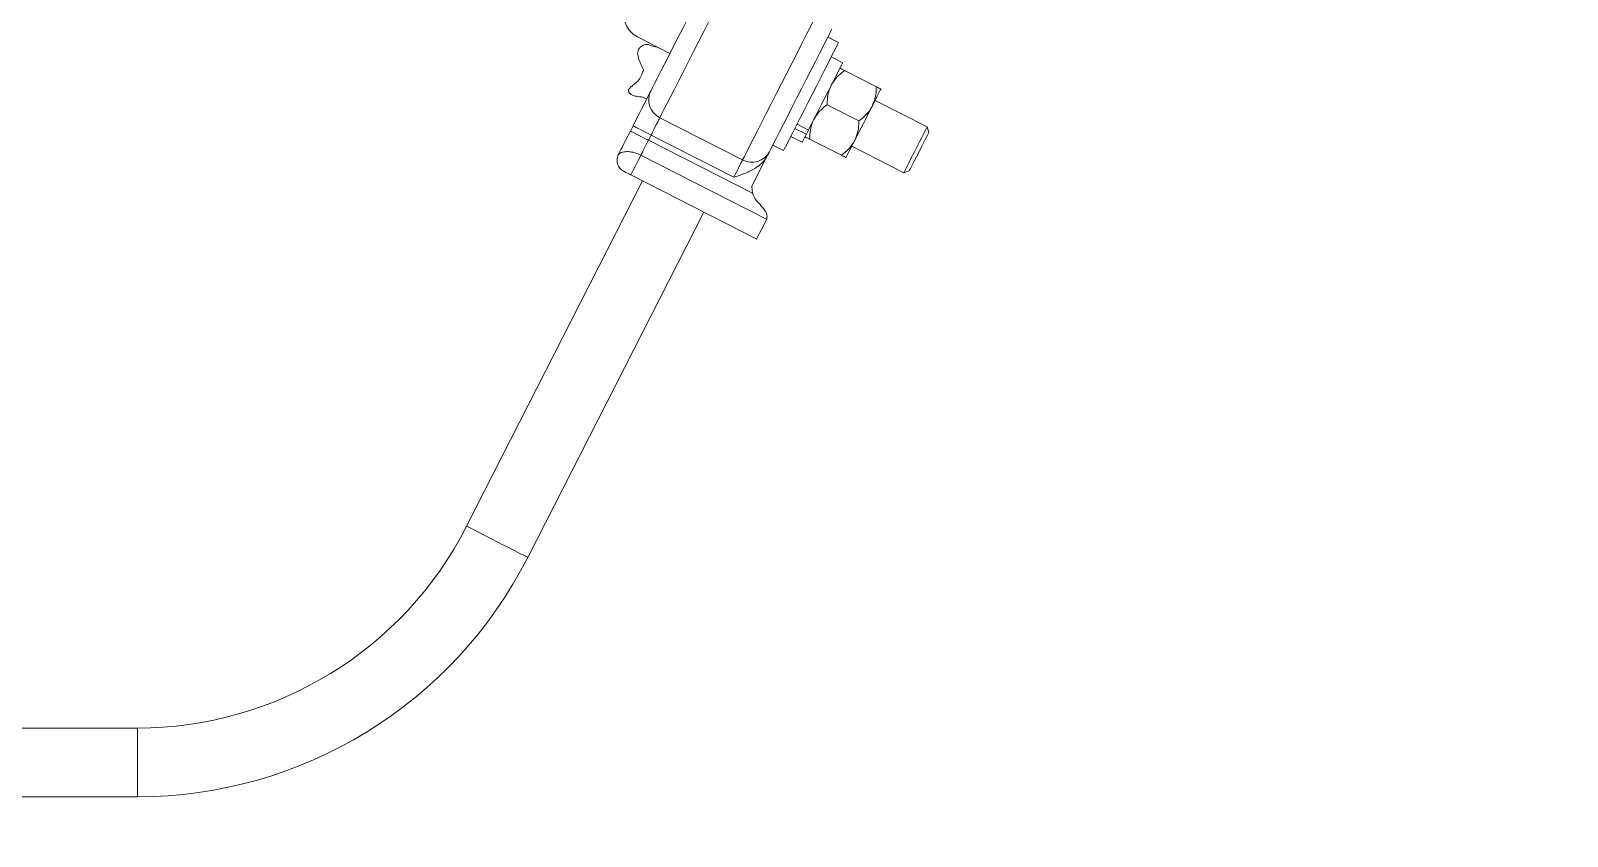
# Model space of a CAD drawing. Header units: millimetres. Extents: x 1587714 to 3094800, y -694377 to -413614.
# Drawn here: x 2058592.1 to 2058972.6, y -550181.1 to -549981.8 of the extents above; entities that cross this region are included whole.
import ezdxf

# ---------------------------------------------------------------- set-up
doc = ezdxf.new("R2010")
doc.units = ezdxf.units.MM
doc.layers.add('M0_EQUIPOS', color=7, linetype='Continuous')

# ---------------------------------------------------------------- blocks, each defined once
blk = doc.blocks.new('poste doble terminal TM1')
at = {"layer": 'M0_EQUIPOS', "linetype": 'Continuous', "lineweight": 15}
for p, q in [((1404.41, 8760.9), (1401.74, 8762.26)), ((1405.44, 8755.93), (1402.61, 8757.37)), ((1405.88, 8754.01), (1413.76, 8749.99)), ((1355.96, 8747.43), (1356.91, 8746.95)), ((1426.32, 8740.03), (1413.45, 8746.59)), ((1401.56, 8745.52), (1409.44, 8741.51)), ((1352.88, 8739.03), (1353.52, 8740.3)), ((1360.16, 8742.31), (1380.64, 8731.88)), ((1396.43, 8738.25), (1393.6, 8739.69)), ((1396.95, 8739.27), (1394.12, 8740.71)), ((1396.95, 8739.27), (1396.43, 8738.25)), ((1426.76, 8738.68), (1426.32, 8740.03)), ((1357.97, 8738.03), (1357.33, 8736.76)), ((1357.33, 8736.76), (1383.13, 8723.62)), ((1357.97, 8738.03), (1378.46, 8727.59)), ((1388.12, 8735.53), (1390.79, 8734.17)), ((1392.59, 8737.7), (1395.42, 8736.26)), ((1397.23, 8737.03), (1405.11, 8733.02)), ((1407.68, 8735.27), (1420.56, 8728.71)), ((1355.45, 8733.08), (1386.59, 8717.21)), ((1386.84, 8733.04), (1382.96, 8725.41)), ((1384.14, 8712.31), (1352.96, 8728.19)), ((1420.56, 8728.71), (1421.9, 8729.15)), ((1382.96, 8725.41), (1382.95, 8725.3)), ((1383.13, 8723.62), (1382.95, 8725.3)), ((1386.59, 8717.21), (1386.41, 8716.76))]:
    blk.add_line(p, q, dxfattribs=at)
at = {"layer": 'M0_EQUIPOS', "color": 20, "linetype": 'Continuous', "lineweight": 15}
for p, q in [((1355.87, 8726.71), (1312.32, 8641.25)), ((1327.47, 8633.53), (1371.01, 8718.99)), ((1230.79, 8591.29), (-888.16, 8591.29)), ((1230.79, 8591.29), (1230.79, 8574.29)), ((-888.16, 8574.29), (1230.79, 8574.29))]:
    blk.add_line(p, q, dxfattribs=at)
at = {"layer": 'M0_EQUIPOS', "linetype": 'Continuous', "lineweight": 15, "flags": 128}
for points in [[(1380.02, 8781.3), (1379.7, 8780.68), (1379.23, 8779.74), (1378.6, 8778.51), (1377.83, 8777), (1376.94, 8775.24), (1375.93, 8773.26), (1374.82, 8771.09), (1373.64, 8768.77), (1372.39, 8766.32), (1371.11, 8763.81), (1369.81, 8761.25), (1368.51, 8758.7), (1367.23, 8756.2), (1366, 8753.78), (1364.84, 8751.49), (1363.75, 8749.37), (1362.77, 8747.45), (1361.91, 8745.75), (1361.18, 8744.32), (1360.59, 8743.17), (1360.16, 8742.31)], [(1357.89, 8748.87), (1358.29, 8749.67), (1358.86, 8750.78), (1359.57, 8752.18), (1360.42, 8753.84), (1361.38, 8755.72), (1362.43, 8757.79), (1363.55, 8759.99), (1364.72, 8762.27), (1365.9, 8764.59), (1367.07, 8766.9), (1368.21, 8769.13), (1369.29, 8771.25), (1370.29, 8773.21), (1371.18, 8774.96), (1371.94, 8776.46), (1372.57, 8777.68), (1373.03, 8778.6), (1373.34, 8779.19)], [(1380.64, 8731.88), (1381.08, 8732.73), (1381.66, 8733.88), (1382.39, 8735.32), (1383.26, 8737.01), (1384.24, 8738.94), (1385.32, 8741.06), (1386.48, 8743.35), (1387.72, 8745.76), (1388.99, 8748.26), (1390.29, 8750.81), (1391.59, 8753.37), (1392.88, 8755.89), (1394.12, 8758.33), (1395.3, 8760.66), (1396.41, 8762.83), (1397.42, 8764.81), (1398.32, 8766.57), (1399.08, 8768.07), (1399.71, 8769.3), (1400.19, 8770.24), (1400.51, 8770.86)], [(1354.62, 8762.31), (1354.78, 8762.22), (1355.27, 8761.98), (1356.07, 8761.57), (1357.17, 8761.01), (1358.56, 8760.3), (1360.22, 8759.45), (1362.12, 8758.48), (1362.65, 8758.22)], [(1402.73, 8764.21), (1402.43, 8763.62), (1401.96, 8762.7), (1401.34, 8761.48), (1400.57, 8759.98), (1399.68, 8758.23), (1398.68, 8756.27), (1397.6, 8754.15), (1396.46, 8751.92), (1395.81, 8750.64)], [(1357.29, 8760.42), (1358.62, 8759.94), (1359.53, 8759.81)], [(1404.41, 8760.9), (1404.33, 8760.75), (1404.1, 8760.29), (1403.71, 8759.53), (1403.18, 8758.48), (1402.51, 8757.18), (1401.74, 8755.66), (1400.86, 8753.94), (1399.91, 8752.08), (1398.91, 8750.11), (1397.87, 8748.07), (1396.83, 8746.03), (1395.81, 8744.02), (1394.82, 8742.09), (1393.91, 8740.29), (1393.08, 8738.66), (1392.35, 8737.24), (1391.75, 8736.06), (1391.29, 8735.15), (1390.97, 8734.53), (1390.81, 8734.21), (1390.79, 8734.17)], [(1405.44, 8755.93), (1405.36, 8755.78), (1405.12, 8755.31), (1404.74, 8754.55), (1404.21, 8753.51), (1403.56, 8752.24), (1402.81, 8750.76), (1401.98, 8749.13), (1401.1, 8747.41), (1400.2, 8745.64), (1399.3, 8743.89), (1398.45, 8742.21), (1397.65, 8740.65), (1396.95, 8739.27)], [(1395.81, 8750.64), (1395.2, 8749.44), (1394.16, 8747.39), (1394.11, 8747.3)], [(1353.52, 8740.3), (1354.25, 8741.73), (1354.96, 8743.13), (1355.64, 8744.46), (1356.26, 8745.67), (1356.8, 8746.74), (1357.27, 8747.65), (1357.63, 8748.37), (1357.89, 8748.87)], [(1394.11, 8747.3), (1394.11, 8747.3), (1392.94, 8745.01), (1391.82, 8742.81), (1390.77, 8740.75), (1389.81, 8738.86), (1388.97, 8737.2), (1388.25, 8735.8), (1387.69, 8734.69), (1387.28, 8733.89)], [(1414.89, 8749.42), (1414.85, 8749.34), (1414.74, 8749.13), (1414.56, 8748.77), (1414.31, 8748.28), (1414, 8747.66), (1413.62, 8746.93), (1413.2, 8746.1), (1412.73, 8745.17)], [(1408.4, 8736.69), (1408.91, 8737.68), (1409.45, 8738.73), (1410, 8739.82), (1410.57, 8740.93), (1411.13, 8742.04), (1411.69, 8743.13), (1412.22, 8744.18), (1412.73, 8745.17)], [(1349.87, 8733.13), (1350.19, 8733.76), (1350.53, 8734.43), (1350.89, 8735.14), (1351.27, 8735.88), (1351.66, 8736.65), (1352.06, 8737.43), (1352.47, 8738.23), (1352.88, 8739.03)], [(1357.33, 8736.76), (1356.46, 8737.21), (1355.63, 8737.63), (1354.86, 8738.03), (1354.18, 8738.37), (1353.63, 8738.65), (1353.21, 8738.86), (1352.96, 8738.99), (1352.88, 8739.03)], [(1357.97, 8738.03), (1357.11, 8738.47), (1356.27, 8738.9), (1355.5, 8739.29), (1354.82, 8739.63), (1354.27, 8739.92), (1353.86, 8740.13), (1353.6, 8740.25), (1353.52, 8740.3)], [(1360.16, 8742.31), (1360.03, 8742.06), (1359.85, 8741.7), (1359.62, 8741.25), (1359.34, 8740.71), (1359.03, 8740.11), (1358.7, 8739.44), (1358.34, 8738.75), (1357.97, 8738.03)], [(1420.56, 8728.71), (1420.64, 8728.88), (1420.89, 8729.36), (1421.28, 8730.14), (1421.8, 8731.16), (1422.42, 8732.36), (1423.09, 8733.69), (1423.79, 8735.05), (1424.46, 8736.38), (1425.08, 8737.58), (1425.6, 8738.61), (1425.99, 8739.38), (1426.24, 8739.86), (1426.32, 8740.03)], [(1357.33, 8736.76), (1357.05, 8736.22), (1356.78, 8735.69), (1356.52, 8735.17), (1356.27, 8734.68), (1356.03, 8734.22), (1355.82, 8733.79), (1355.62, 8733.41), (1355.45, 8733.08)], [(1396.43, 8738.25), (1395.95, 8737.31), (1395.62, 8736.66), (1395.45, 8736.32), (1395.42, 8736.26)], [(1406.24, 8732.44), (1406.28, 8732.52), (1406.39, 8732.73), (1406.57, 8733.09), (1406.82, 8733.58), (1407.14, 8734.2), (1407.51, 8734.93), (1407.93, 8735.76), (1408.4, 8736.69)], [(1426.76, 8738.68), (1426.67, 8738.52), (1426.43, 8738.04), (1426.05, 8737.29), (1425.54, 8736.3), (1424.96, 8735.15), (1424.33, 8733.92), (1423.7, 8732.68), (1423.11, 8731.53), (1422.61, 8730.55), (1422.23, 8729.79), (1421.98, 8729.31), (1421.9, 8729.15), (1421.9, 8729.15)], [(1355.45, 8733.08), (1355.16, 8732.5), (1354.78, 8731.75), (1354.35, 8730.92), (1353.93, 8730.08), (1353.54, 8729.32), (1353.23, 8728.72), (1353.03, 8728.33), (1352.96, 8728.19)], [(1378.46, 8727.59), (1378.82, 8728.31), (1379.18, 8729.01), (1379.52, 8729.67), (1379.83, 8730.28), (1380.1, 8730.81), (1380.33, 8731.27), (1380.51, 8731.62), (1380.64, 8731.88)], [(1387.28, 8733.89), (1387.24, 8733.81), (1387.19, 8733.73), (1387.15, 8733.63), (1387.09, 8733.53), (1387.04, 8733.42), (1386.98, 8733.3), (1386.91, 8733.17), (1386.84, 8733.04)], [(1386.41, 8716.76), (1386.08, 8716.12), (1385.71, 8715.39), (1385.32, 8714.63), (1384.94, 8713.89), (1384.61, 8713.24), (1384.35, 8712.74), (1384.19, 8712.42), (1384.14, 8712.31)]]:
    blk.add_lwpolyline(points, dxfattribs=at)
at = {"layer": 'M0_EQUIPOS', "color": 20, "linetype": 'Continuous', "lineweight": 15, "flags": 128}
blk.add_lwpolyline([(1312.32, 8641.25), (1312.36, 8641.23), (1312.69, 8641.06), (1313.34, 8640.73), (1314.27, 8640.26), (1315.44, 8639.66), (1316.81, 8638.96), (1318.32, 8638.19), (1319.9, 8637.39), (1321.47, 8636.59), (1322.98, 8635.82), (1324.35, 8635.12), (1325.52, 8634.52), (1326.45, 8634.05), (1327.1, 8633.72), (1327.43, 8633.55), (1327.47, 8633.53)], dxfattribs=at)
at = {"layer": 'M0_EQUIPOS', "linetype": 'Continuous', "lineweight": 15}
for centre, radius, start, end in [((1357.5, 8767.97), 6.35, 63, 243), ((1362.3, 8746.73), 4.91, 154.129, 244.0822), ((1352.54, 8731.77), 3, 153, 243), ((1382.95, 8736.21), 4.91, 241.9056, 331.8789)]:
    blk.add_arc(centre, radius, start, end, dxfattribs=at)
at = {"layer": 'M0_EQUIPOS', "color": 20, "linetype": 'Continuous', "lineweight": 15}
for radius in [91.5, 108.5]:
    blk.add_arc((1230.79, 8682.79), radius, 270, 333.0006, dxfattribs=at)
at = {"layer": 'M0_EQUIPOS', "linetype": 'Continuous', "lineweight": 15}
for points, knots in [([(1357.29, 8760.42), (1357.12, 8760.45), (1356.79, 8760.51), (1356.09, 8760.34), (1355.41, 8759.91), (1354.85, 8759.25), (1354.56, 8758.32), (1354.81, 8757.05), (1355.49, 8755.65), (1355.88, 8754.62), (1356.08, 8754.11)], [0, 0, 0, 0, 0.060273, 0.123512, 0.255318, 0.347655, 0.430341, 0.601859, 0.798478, 1, 1, 1, 1]), ([(1404.75, 8754.58), (1404.75, 8754.58), (1404.76, 8754.58), (1404.95, 8754.48), (1405.4, 8754.25), (1405.76, 8754.07), (1405.88, 8754.01)], [0, 0, 0, 0, 0.0665457, 0.4352887, 0.814556, 1, 1, 1, 1]), ([(1354.99, 8751.67), (1354.73, 8751.4), (1354.18, 8750.87), (1353.33, 8750.23), (1352.74, 8749.71), (1352.48, 8749.31), (1352.39, 8749.09), (1352.38, 8748.87), (1352.47, 8748.6), (1352.79, 8748.23), (1353.42, 8747.87), (1354.51, 8747.5), (1355.4, 8747.46), (1355.96, 8747.43)], [0, 0, 0, 0, 0.140596, 0.288038, 0.399337, 0.434762, 0.465597, 0.490012, 0.514857, 0.571302, 0.668257, 0.787272, 1, 1, 1, 1]), ([(1354.99, 8751.67), (1355.24, 8752.11), (1355.68, 8752.89), (1355.96, 8753.74), (1356.08, 8754.11)], [0, 0, 0, 0, 0.567269, 1, 1, 1, 1]), ([(1401.56, 8745.52), (1401.6, 8746.33), (1401.68, 8747.98), (1402.2, 8749.56), (1402.58, 8750.32), (1402.59, 8750.34)], [0, 0, 0, 0, 0.48434, 0.986317, 1, 1, 1, 1]), ([(1402.59, 8750.34), (1402.94, 8750.91), (1403.64, 8752.08), (1404.86, 8753.22), (1405.65, 8753.83), (1405.88, 8754.01)], [0, 0, 0, 0, 0.406291, 0.827312, 1, 1, 1, 1]), ([(1412.73, 8745.17), (1412.99, 8745.79), (1413.52, 8747.04), (1413.73, 8748.71), (1413.75, 8749.7), (1413.76, 8749.99)], [0, 0, 0, 0, 0.406351, 0.827345, 1, 1, 1, 1]), ([(1414.89, 8749.42), (1414.89, 8749.42), (1414.88, 8749.42), (1414.7, 8749.51), (1414.24, 8749.75), (1413.88, 8749.93), (1413.76, 8749.99)], [0, 0, 0, 0, 0.066547, 0.4352864, 0.8145813, 1, 1, 1, 1]), ([(1398.27, 8741.85), (1398.61, 8742.42), (1399.32, 8743.59), (1400.54, 8744.74), (1401.33, 8745.34), (1401.56, 8745.52)], [0, 0, 0, 0, 0.406295, 0.82731, 1, 1, 1, 1]), ([(1409.44, 8741.51), (1410.07, 8742.01), (1411.36, 8743.05), (1412.33, 8744.4), (1412.72, 8745.15), (1412.73, 8745.17)], [0, 0, 0, 0, 0.484391, 0.986285, 1, 1, 1, 1]), ([(1397.23, 8737.03), (1397.27, 8737.84), (1397.35, 8739.49), (1397.87, 8741.08), (1398.26, 8741.83), (1398.27, 8741.85)], [0, 0, 0, 0, 0.484345, 0.986307, 1, 1, 1, 1]), ([(1408.4, 8736.69), (1408.66, 8737.3), (1409.19, 8738.56), (1409.4, 8740.22), (1409.43, 8741.22), (1409.44, 8741.51)], [0, 0, 0, 0, 0.406355, 0.827343, 1, 1, 1, 1]), ([(1396.1, 8737.61), (1396.1, 8737.61), (1396.11, 8737.6), (1396.3, 8737.51), (1396.75, 8737.28), (1397.12, 8737.09), (1397.23, 8737.03)], [0, 0, 0, 0, 0.0665468, 0.4352863, 0.8145813, 1, 1, 1, 1]), ([(1405.11, 8733.02), (1405.74, 8733.53), (1407.03, 8734.56), (1408.01, 8735.91), (1408.39, 8736.67), (1408.4, 8736.69)], [0, 0, 0, 0, 0.484396, 0.986274, 1, 1, 1, 1]), ([(1349.87, 8733.13), (1349.99, 8733.29), (1350.2, 8733.55), (1350.91, 8733.83), (1351.71, 8733.95), (1352.74, 8733.91), (1353.68, 8733.76), (1354.65, 8733.46), (1355.22, 8733.19), (1355.45, 8733.08)], [0, 0, 0, 0, 0.187331, 0.306459, 0.518583, 0.618059, 0.766249, 0.903263, 1, 1, 1, 1]), ([(1386.84, 8733.04), (1386.59, 8732.61), (1385.83, 8731.34), (1383.89, 8729.75), (1381.24, 8728.51), (1379.41, 8727.86), (1378.46, 8727.59), (1378.46, 8727.59)], [0, 0, 0, 0, 0.144375, 0.432875, 0.712688, 0.998635, 1, 1, 1, 1]), ([(1406.24, 8732.44), (1406.24, 8732.44), (1406.23, 8732.45), (1406.05, 8732.54), (1405.59, 8732.77), (1405.23, 8732.96), (1405.11, 8733.02)], [0, 0, 0, 0, 0.066546, 0.435289, 0.814556, 1, 1, 1, 1]), ([(1352.96, 8728.19), (1352.87, 8728.24), (1352.64, 8728.36), (1352.27, 8728.55), (1351.77, 8728.8), (1351.3, 8729.04), (1351.22, 8729.08), (1351.18, 8729.1)], [0, 0, 0, 0, 0.080378, 0.200882, 0.344139, 0.673543, 1, 1, 1, 1]), ([(1386.59, 8717.21), (1386.6, 8717.24), (1386.66, 8717.44), (1386.73, 8717.87), (1386.59, 8718.64), (1386.01, 8719.66), (1384.96, 8720.82), (1383.77, 8722.12), (1383.32, 8723.16), (1383.13, 8723.62)], [0, 0, 0, 0, 0.015459, 0.135017, 0.23269, 0.352888, 0.584292, 0.816035, 1, 1, 1, 1])]:
    blk.add_open_spline(points, degree=3, knots=knots, dxfattribs=at)

msp = doc.modelspace()

# ---------------------------------------------------------------- linework, layer by layer
at = {"color": 4}
msp.add_arc((2076163.0034, -177327.3204), 372826.9307, 267.236281516, 274.650016118, dxfattribs=at)
at = {"color": 5}
msp.add_arc((2085369.8717, -169420.2558), 381310.2921, 265.828976344, 273.159748526, dxfattribs=at)

# ---------------------------------------------------------------- block references
msp.add_blockref('poste doble terminal TM1', (2057387.7201, -558745.6049))

doc.saveas('drawing.dxf')
